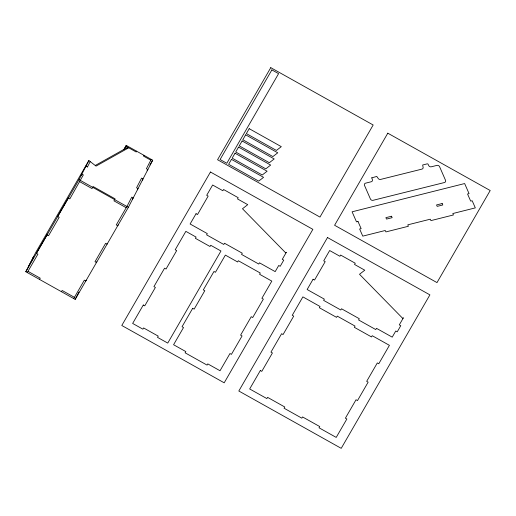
<?xml version="1.0" encoding="UTF-8"?>
<svg xmlns="http://www.w3.org/2000/svg" width="516" height="516" viewBox="0 0 516 516"><rect width="100%" height="100%" fill="white"/><g stroke="black" fill="none" stroke-linecap="round" stroke-linejoin="round"><path stroke-width="0.77" d="M123.853 149.595L126.272 145.409L152.691 160.199L128.381 207.303L75.175 299.383L25.8 271.738L35.662 252.627L88.868 160.553L96.053 166.107L128.523 147.905L127.742 147.26L95.273 165.462M25.8 271.738L79.006 179.658L88.868 160.553M85.282 167.352L85.991 166.12L87.456 166.939L90.332 161.373M123.846 149.692L126.272 145.409M136.598 151.188L136.185 151.988L125.865 146.209M143.912 155.284L143.5 156.084L150.814 160.179M75.175 299.383L78.967 292.03M86.224 280.169L85.817 280.962L84.353 280.143L73.711 298.564M96.866 261.754L96.453 262.547L94.996 261.728L105.632 243.313L107.096 244.132L107.509 243.339M151.227 159.38L146.396 168.738L147.86 169.558L147.15 170.783M118.151 224.918L117.738 225.718L116.274 224.899L126.917 206.484L131.748 197.125L133.205 197.944L132.496 199.17M32.785 258.2L33.495 256.974L28.677 266.166M81.173 175.311L81.883 174.085L83.347 174.905L69.828 198.892L68.364 198.073L68.776 197.28L58.134 215.694L57.721 216.488L59.185 217.307L48.543 235.722L47.085 234.903L47.491 234.109L36.855 252.524L36.443 253.324L37.907 254.143L27.264 272.558M39.513 279.414L40.222 278.189L27.974 271.326M126.936 148.653L127.742 147.26M61.456 291.701L62.165 290.476L74.42 297.332M149.93 164.972L152.691 160.199M142.319 180.142L143.029 178.91L141.571 178.091L136.572 187.772L138.036 188.592L137.327 189.817M85.991 166.12L87.456 166.939M79.006 179.658L128.381 207.303M79.761 181.703L92.009 188.566L93.132 186.54L115.074 198.828L113.952 200.853L126.207 207.709M371.784 177.839L372.326 179.504A2.096 1.774 27.3 0 1 371.23 181.761L365.599 183.161A2.096 1.774 27.3 0 0 364.502 185.412L370.423 198.995A2.096 1.774 27.3 0 0 373.081 200.311L444.418 182.535A2.096 1.774 27.3 0 0 445.514 180.284L439.587 166.7A2.096 1.774 27.3 0 0 436.929 165.384L431.299 166.791A2.096 1.774 27.3 0 1 428.641 165.468L428.022 164.088L427.3 163.824L422.662 165.004L423.01 166.874A2.096 1.774 27.3 0 1 421.914 169.125L380.615 179.42A2.096 1.774 27.3 0 1 377.957 178.104L376.77 176.44L371.784 177.839M210.464 172.015L121.789 325.48L224.189 382.814L312.87 229.349L210.464 172.015M270.765 67.66L217.559 159.734L319.959 217.075L373.165 124.995L270.765 67.66M271.887 69.905L220.093 159.534L226.808 163.269L278.595 73.646L271.887 69.905M143.293 305.02L132.651 323.435L142.887 329.169L143.596 327.937L158.225 336.129L157.515 337.361L167.752 343.088L220.958 251.008L210.721 245.281L210.012 246.506L195.383 238.315L196.093 237.089L185.857 231.355L175.214 249.776L176.678 250.589L166.036 269.01L164.572 268.191L153.929 286.606L155.393 287.425L144.751 305.84L143.293 305.02M196.054 213.708L190.114 223.989L207.303 233.613L206.594 234.845L223.783 244.468L224.492 243.242L242.268 253.195L241.559 254.42L258.748 264.044L259.458 262.818L275.183 271.622L278.73 265.482L280.194 266.301L283.736 260.161L282.278 259.342L286.374 252.26L285.651 252.814L242.481 208.754L247.738 204.665L237.502 198.931L238.211 197.705L223.583 189.514L222.873 190.739L212.637 185.012L206.697 195.293L208.154 196.112L197.518 214.527L196.054 213.708M231.478 159.38L228.633 164.294L258.703 181.129L263.566 177.343L231.478 159.38M235.025 153.239L232.181 158.154L262.251 174.989L267.114 171.209L235.025 153.239M238.566 147.099L235.728 152.014L265.798 168.855L270.661 165.068L238.566 147.099M242.114 140.965L239.276 145.88L269.346 162.714L274.209 158.928L242.114 140.965M245.661 134.824L242.823 139.739L272.893 156.574L277.756 152.794L245.661 134.824M249.209 128.684L246.371 133.599L276.441 150.433L281.304 146.654L249.209 128.684M192.694 308.304L182.051 326.725L183.515 327.544L173.582 344.727L185.831 351.59L185.121 352.815L207.064 365.102L207.774 363.877L220.029 370.733L229.962 353.544L231.426 354.363L242.062 335.948L240.604 335.129L251.24 316.714L252.705 317.534L263.347 299.119L261.883 298.3L271.816 281.11L259.561 274.254L260.27 273.022L238.328 260.735L237.618 261.967L225.369 255.104L215.436 272.293L213.972 271.474L203.33 289.889L204.794 290.708L194.151 309.123L192.694 308.304M327.499 237.541L238.818 391.005L341.224 448.34L429.899 294.875L327.499 237.541M387.8 133.186L334.594 225.266L436.994 282.6L490.2 190.52L387.8 133.186M260.322 370.546L249.68 388.961L266.869 398.584L267.578 397.359L284.767 406.982L284.058 408.214L301.834 418.166L302.544 416.934L319.733 426.558L319.023 427.79L336.213 437.413L346.855 418.998L345.391 418.179L356.034 399.758L357.498 400.577L368.14 382.163L366.676 381.343L377.319 362.929L378.776 363.748L389.419 345.333L372.23 335.71L371.52 336.935L354.331 327.312L355.04 326.086L337.264 316.134L336.555 317.359L319.365 307.736L320.075 306.51L302.886 296.881L292.25 315.302L293.707 316.121L283.071 334.536L281.607 333.717L270.965 352.131L272.429 352.95L261.786 371.365L260.322 370.546M313.083 279.233L307.143 289.515L324.332 299.138L323.622 300.37L340.812 309.993L341.521 308.768L359.297 318.72L358.588 319.946L375.777 329.569L376.487 328.344L392.212 337.148L395.759 331.008L397.223 331.827L400.771 325.693L399.307 324.874L403.402 317.785L402.686 318.34L359.51 274.28L364.773 270.19L354.531 264.456L355.24 263.231L340.612 255.039L339.902 256.265L329.666 250.537L323.726 260.819L325.19 261.638L314.547 280.053L313.083 279.233M358.007 221.499L356.504 221.874L352.093 211.805L464.639 183.548L469.057 193.616L467.554 193.99L470.682 201.124L472.185 200.75L475.313 207.884L452.803 213.534L453.429 214.966L430.918 220.616L430.292 219.19L407.782 224.841L408.408 226.266L385.897 231.916L385.271 230.491L362.761 236.141L359.633 229.007L361.135 228.633L358.007 221.499M391.521 216.249L385.891 217.662L386.516 219.087L392.147 217.675L391.521 216.249M442.167 203.536L436.542 204.949L437.168 206.374L442.793 204.962L442.167 203.536"/></g></svg>
